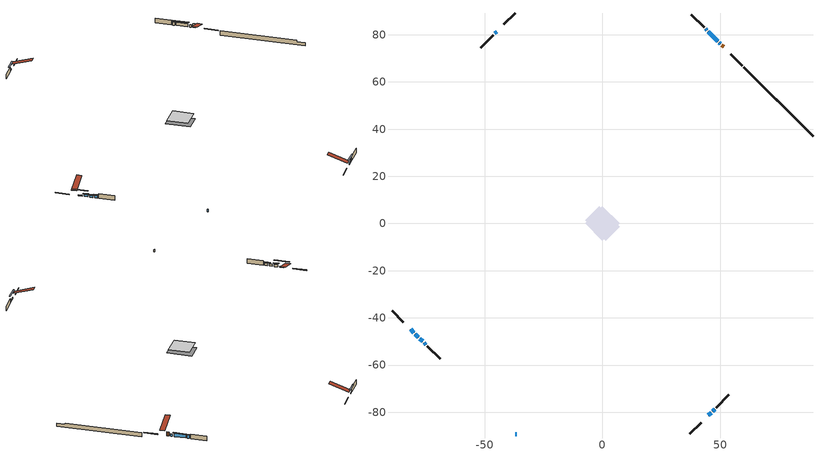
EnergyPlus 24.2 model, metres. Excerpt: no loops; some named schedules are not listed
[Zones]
conditioned space
 floor adiabatic (AdiabaticFloorConstruction): -7.22,0 0,7.22 7.22,0 0,-7.22 z0.79
 floor foundation (Slab1 construction): -7.33,1.29 -1.29,7.33 7.33,-1.29 1.29,-7.33 z-1.4
 wall outside (RimJoist1 construction): 36.96,-89.22 41.79,-84.38 / -89.22,-36.96 -84.38,-41.79 / -36.96,89.22 -41.79,84.38 / 59.26,66.92 54.42,71.75 z0.79:1.09
 wall outside (AdiabaticWallConstruction 1): 51.3,74.87 50.55,75.63 z0.79:2.82
 wall outside (AdiabaticWallConstruction): 49.89,76.29 49.48,76.69 / -36.96,-89.22 -36.45,-89.22 / -79.31,-46.86 -78.02,-48.16 / -75.63,-50.55 -74.87,-51.3 z0.79:2.01; -44.91,81.26 -45.64,80.54 / -81.26,-44.91 -79.97,-46.21 z0.79:1.3; 44.91,-81.26 45.99,-80.18 / 46.65,-79.53 47.51,-78.66 z0.79:1.71; 48.83,77.35 44.88,81.3 / 44.22,81.96 43.68,82.5 z0.79:2.44; -77.36,-48.81 -76.28,-49.89 z0.79:1.86
 wall outside (Wall1 construction): 48.17,-78.01 53.58,-72.6 / -74.22,-51.96 -68.81,-57.37 / -46.29,79.88 -51.7,74.47 / 43.02,83.15 37.61,88.56 z0.79:3.23
 wall foundation (FoundationWall1 construction): 59.92,66.26,-1.4 59.92,66.26,0.79 86.29,39.89,0.79 86.29,39.89,0.1 89.22,36.96,0.1 89.22,36.96,-1.4
 window (WindowConstruction 6): 49.89,76.29 49.49,76.69 z0.79:2.01
 window (WindowConstruction 8): -44.91,81.26 -45.63,80.54 z0.79:1.3
 window (WindowConstruction 9): 44.91,-81.26 45.99,-80.18 z0.79:1.7
 window (WindowConstruction 10): -81.26,-44.91 -79.97,-46.21 z0.79:1.3
 window (WindowConstruction 7): -36.96,-89.22 -36.45,-89.22 z0.79:2.01
 window (WindowConstruction): 48.83,77.35 44.88,81.3 z0.79:2.44
 window (WindowConstruction 1): 44.22,81.96 43.68,82.5 z0.79:2.44
 window (WindowConstruction 2): 46.65,-79.53 47.51,-78.66 z0.79:1.7
 window (WindowConstruction 3): -79.31,-46.86 -78.02,-48.16 z0.79:2.01
 window (WindowConstruction 4): -77.36,-48.81 -76.28,-49.89 z0.79:1.86
 window (WindowConstruction 5): -75.63,-50.55 -74.87,-51.3 z0.79:2.01
 door (Door): 51.3,74.87 50.55,75.63 z0.79:2.82
 ceiling adiabatic (AdiabaticFloorConstruction): 0,-7.22 7.22,0 0,7.22 -7.22,0 z0.79
 roof outside (Roof1 construction): 44.26,-81.92,3.23 37.39,-75.05,6.46 35.59,-76.86,6.46 42.45,-83.73,3.23; -81.92,-44.26,3.23 -75.05,-37.39,6.46 -76.86,-35.59,6.46 -83.73,-42.45,3.23; -44.26,81.92,3.23 -37.39,75.05,6.46 -35.59,76.86,6.46 -42.45,83.73,3.23; 51.96,74.22,3.23 45.1,67.35,6.46 46.9,65.54,6.46 53.77,72.41,3.23
shading: -47.44,78.73 -43.1,83.07 -43.45,83.42 -47.79,79.08 z3.86; 47.8,-78.37 43.1,-83.07 43.45,-83.42 48.15,-78.72 z4.26; -77.94,-48.24 -83.29,-42.88 -83.64,-43.23 -78.28,-48.58 z4.17; 44.53,81.65 49.18,77 49.52,77.35 44.88,81.99 z2.93; 43.33,82.84 44.57,81.61 44.91,81.96 43.68,83.19 z2.93; 47.64,-78.54 46.52,-79.65 46.87,-80 47.99,-78.88 z1.88; -77.67,-48.5 -79.66,-46.52 -80.01,-46.86 -78.02,-48.85 z2.5; -75.94,-50.24 -77.71,-48.47 -78.06,-48.81 -76.28,-50.59 z2.35; -74.53,-51.65 -75.97,-50.2 -76.32,-50.55 -74.87,-52 z2.5
[Building]
Building 1: Terrain=Suburbs
[Site:Location]
Montreal Intl AP_QC: Latitude {deg}=45.47; Longitude {deg}=-73.74; Time Zone {hr}=-5; Elevation {m}=36; Keep Site Location Information=Yes
[Site:GroundTemperature:Shallow]
2.07863, -0.316383, -0.508184, 0.628371, 5.19101, 9.73239, 13.6695, 16.1636, 16.3755, 14.347, 10.5102, 6.10817
[Site:WaterMainsTemperature]
Calculation Method=Schedule; Temperature Schedule=mains temperature schedule
[Material] Roughness=Rough; Thermal Absorptance=0.9
Name | Thickness {m} | Conductivity {W/m-K} | Density {kg/m3} | Specific Heat {J/kg-K} | Solar Absorptance | Visible Absorptance
asphalt or fiberglass shingles | 0.00635 | 0.162714 | 1121.4 | 1465.45 | 0.4 | 0.4
concrete 4.0 in. | 0.1016 | 1.803125 | 2242.8 | 837.4 | 0.7 | 0.7
concrete 8.0 in. | 0.2032 | 1.803125 | 2242.8 | 837.4 | 0.7 | 0.7
door material | 0.04445 | 0.0451087 | 512.64 | 1214.23 | 0.7 | 0.7
exterior vertical ins | 0.0454343 | 0.029427 | 32.04 | 1214.23 | 0.7 | 0.7
floor covering | 0.0127 | 0.0433444 | 54.468 | 1339.84 | 0.6 | 0.6
floor rigid ins; wall rigid ins | 0.512978 | 0.029427 | 32.04 | 1214.23 | 0.7 | 0.7
floor stud and cavity | 0.1397 | 1.75129 | 37.0049 | 1207.88 | 0.7 | 0.7
furniture material conditioned space 1 | 0.1524 | 0.115458 | 640.8 | 1214.23 | 0.6 | 0.6
gypsum board | 0.0127 | 0.160291 | 801 | 837.4 | 0.6 | 0.6
gypsum board 1 | 0.0127 | 0.160291 | 801 | 837.4 | 0.7 | 0.7
osb sheathing 0.5 in. | 0.0127 | 0.115458 | 512.64 | 1214.23 | 0.7 | 0.7
osb sheathing 0.75 in. | 0.01905 | 0.115458 | 512.64 | 1214.23 | 0.7 | 0.7
osb sheathing 2.0 in. | 0.0508 | 0.115458 | 512.64 | 1214.23 | 0.7 | 0.7
rim joist rigid ins; roof rigid ins | 0.051816 | 0.029427 | 32.04 | 1214.23 | 0.7 | 0.7
rim joist stud and cavity | 0.0508 | 0.275866 | 125.044 | 1163.47 | 0.6 | 0.6
roof stud and cavity | 0.2032 | 0.168767 | 78.34581 | 1123.46 | 0.7 | 0.7
wall stud and cavity | 0.1397 | 0.0844025 | 139.0536 | 1170.24 | 0.7 | 0.7
wall stud and cavity 1 | 0.0889 | 0.380278 | 52.3479 | 1209.89 | 0.7 | 0.7
wall stud and cavity 2 | 0.0889 | 0.391764 | 83.0341 | 1211.67 | 0.7 | 0.7
wood siding | 0.0254 | 0.102417 | 544.68 | 1172.36 | 0.4 | 0.4
wood siding 1; wood siding 2; wood siding 3 | 0.0254 | 0.102417 | 544.68 | 1172.36 | 0.7 | 0.7
[WindowMaterial:SimpleGlazingSystem]
Name | U-Factor {W/m2-K} | Solar Heat Gain Coefficient
WindowMaterial | 2.88953 | 0.66
WindowMaterial 1 | 2.95597 | 0.58
WindowMaterial 10 | 5.55536 | 0.6
WindowMaterial 2 | 2.95256 | 0.58
WindowMaterial 3 | 3.90135 | 0.7
WindowMaterial 4 | 1.35931 | 0.37
WindowMaterial 5 | 4.19775 | 0.68
WindowMaterial 6 | 2.99458 | 0.6
WindowMaterial 7 | 2.986628 | 0.6
WindowMaterial 8 | 6.45134 | 0.55
WindowMaterial 9 | 5.104522 | 0.63
[Construction]
AdiabaticFloorConstruction: floor stud and cavity, floor rigid ins, osb sheathing 0.75 in., floor covering
AdiabaticWallConstruction: wood siding 2, wall rigid ins, wall stud and cavity 1, gypsum board
AdiabaticWallConstruction 1: wood siding 3, wall rigid ins, wall stud and cavity 1, gypsum board
Door: door material
FoundationWall1 construction: concrete 8.0 in., gypsum board 1
furniture construction conditioned space 1: furniture material conditioned space 1
PartitionWallConstruction: gypsum board, wall stud and cavity 2, gypsum board
RimJoist1 construction: wood siding 1, rim joist rigid ins, osb sheathing 2.0 in., rim joist stud and cavity
Roof1 construction: asphalt or fiberglass shingles, roof rigid ins, osb sheathing 0.75 in., roof stud and cavity, gypsum board
Slab1 construction: concrete 4.0 in.
Wall1 construction: wood siding, osb sheathing 0.5 in., wall stud and cavity, gypsum board
WindowConstruction: WindowMaterial
WindowConstruction 1: WindowMaterial 1
WindowConstruction 10: WindowMaterial 10
WindowConstruction 2: WindowMaterial 2
WindowConstruction 3: WindowMaterial 3
WindowConstruction 4: WindowMaterial 4
WindowConstruction 5: WindowMaterial 5
WindowConstruction 6: WindowMaterial 6
WindowConstruction 7: WindowMaterial 7
WindowConstruction 8: WindowMaterial 8
WindowConstruction 9: WindowMaterial 9
[Zone]
conditioned space: Multiplier=1; Volume {m3}=498.1; Part of Total Floor Area=Yes
[Space]
conditioned space 1: Zone=conditioned space; Volume {m3}=498.1
[SurfaceProperty:ExposedFoundationPerimeter]
Slab1: Exposed Perimeter Calculation Method=TotalExposedPerimeter; Total Exposed Perimeter {m}=41.44
[InternalMass] Zone or ZoneList=conditioned space; Space or SpaceList=conditioned space 1
Name | Construction | Surface Area {m2}
furniture mass conditioned space 1 | furniture construction conditioned space 1 | 83.2798
partition wall mass | PartitionWallConstruction | 208.199
[Lights]
interior lighting: Zone or ZoneList or Space or SpaceList=conditioned space 1; Schedule=interior lighting schedule; Design Level Calculation Method=LightingLevel; Lighting Level {W}=343.2; Return Air Fraction=0; Fraction Radiant=0.6; Fraction Visible=0.2; Fraction Replaceable=1
[People]
occupants: Zone or ZoneList or Space or SpaceList=conditioned space 1; Number of People Schedule=occupants schedule; Number of People Calculation Method=People; Number of People=3; Fraction Radiant=0.314171; Sensible Heat Fraction=0.56303; Activity Level Schedule=occupants activity schedule; Carbon Dioxide Generation Rate {m3/s-W}=0; Enable ASHRAE 55 Comfort Warnings=No; Mean Radiant Temperature Calculation Type=EnclosureAveraged
[ElectricEquipment] Zone or ZoneList or Space or SpaceList=conditioned space 1; Design Level Calculation Method=EquipmentLevel
Name | Schedule | Design Level {W} | Fraction Latent | Fraction Radiant | Fraction Lost
clothes dryer | clothes dryer schedule | 140.772 | 0.015 | 0.081 | 0.85
clothes washer | clothes washer schedule | 32.1985 | 0.03 | 0.162 | 0.7
cooking range | cooking range schedule | 215.147 | 0.08 | 0.432 | 0.2
dishwasher | dishwasher schedule | 66.8632 | 0.3 | 0.18 | 0.4
fridge | fridge schedule | 72.9452 | 0 | 0.6 | 0
mech vent bath fan 0 | mech vent bath fan 0 schedule | 50.2 | 0 | 0 | 1
mech vent bath fan 1 | mech vent bath fan 1 schedule | 50.2 | 0 | 0 | 1
mech vent bath fan 2 | mech vent bath fan 2 schedule | 50.2 | 0 | 0 | 1
mech vent house fan | mech vent house fan schedule | 0 | 0 | 0 | 1
mech vent house fan cfis | mech vent house fan cfis schedule | 0 | 0 | 0 | 0
mech vent range fan 0 | mech vent range fan 0 schedule | 57 | 0 | 0 | 1
misc plug loads | misc plug loads schedule | 494.7 | 0.045 | 0.513 | 0.1
whole house fan | Always On Discrete | 0 | 0 | 0 | 1
[OtherEquipment] Zone or ZoneList or Space or SpaceList=conditioned space 1; Design Level Calculation Method=EquipmentLevel
Name | Fuel Type | Schedule | Design Level {W} | Fraction Latent | Fraction Radiant | Fraction Lost
clothes dryer 1 | Electricity | clothes dryer schedule | 0 | 0.015 | 0.081 | 0.85
cooking range 1 | Electricity | cooking range schedule | 0 | 0.08 | 0.432 | 0.2
general water use latent | None | general water use schedule | 62.594 | 1 | 0 | 0
general water use sensible | None | general water use schedule | -61.6891 | 0 | 0.6 | 0
mech vent house fan latent load | None | Always On Discrete | 0 | 1 | 0 | 0
mech vent house fan sensible load | None | Always On Discrete | 0 | 0 | 0 | 0
water heater energy adjustment1 | Electricity | Always On Discrete | 0.01 | 0 | 0 | 1
[ZoneInfiltration:DesignFlowRate] Zone or ZoneList or Space or SpaceList=conditioned space 1; Schedule=Always On Discrete; Design Flow Rate Calculation Method=Flow/Zone; Design Flow Rate {m3/s}=0
infil flow; natural vent flow; whole house fan flow
[ZoneControl:Thermostat]
conditioned space Thermostat: Zone or ZoneList=conditioned space; Control Type Schedule=conditioned space Thermostat Schedule; Control 1=conditioned space temperature setpoint; Temperature Difference Between Cutout And Setpoint {deltaC}=0
[ZoneHVAC:Baseboard:Convective:Electric]
electric baseboard: Availability Schedule=Always On Discrete; Heating Design Capacity {W}=9761.03; Efficiency=1
[AirLoopHVAC:UnitarySystem]
unit heater unitary system: Control Type=Load; Controlling Zone or Thermostat Location=conditioned space; Dehumidification Control Type=None; Availability Schedule=Always On Discrete; Supply Fan=unit heater supply fan; Fan Placement=BlowThrough; Supply Air Fan Operating Mode Schedule=unit heater auto fan schedule; Heating Coil=unit heater htg coil; DX Heating Coil Sizing Ratio=1; Use DOAS DX Cooling Coil=No; Minimum Supply Air Temperature {C}=2; Latent Load Control=SensibleOnlyLoadControl; Cooling Supply Air Flow Rate Method=None; Heating Supply Air Flow Rate Method=SupplyAirFlowRate; Heating Supply Air Flow Rate {m3/s}=0.00141584; No Load Supply Air Flow Rate Method=SupplyAirFlowRate; No Load Supply Air Flow Rate {m3/s}=0; No Load Supply Air Flow Rate Control Set To Low Speed=Yes; Maximum Supply Air Temperature {C}=48.8889; Maximum Outdoor Dry-Bulb Temperature for Supplemental Heater Operation {C}=21; Ancillary On-Cycle Electric Power {W}=0; Ancillary Off-Cycle Electric Power {W}=0
[Fan:SystemModel]
unit heater supply fan: Availability Schedule=Always On Discrete; Design Maximum Air Flow Rate {m3/s}=0.00141584; Speed Control Method=Discrete; Electric Power Minimum Flow Rate Fraction=0.2; Design Pressure Rise {Pa}=500; Motor Efficiency=1; Motor In Air Stream Fraction=1; Design Electric Power Consumption {W}=Autosize; Design Power Sizing Method=PowerPerFlow; Electric Power Per Unit Flow Rate {W/(m3/s)}=28251.7; Electric Power Per Unit Flow Rate Per Unit Pressure {W/((m3/s)-Pa)}=1.66667; Fan Total Efficiency=0.7; Motor Loss Radiative Fraction=0; Number of Speeds=1; Speed Flow Fraction 1=1; Speed Electric Power Fraction 1=1
[Coil:Heating:Fuel]
unit heater htg coil: Availability Schedule=Always On Discrete; Fuel Type=OtherFuel1; Burner Efficiency=0.3; Nominal Capacity {W}=0.293071; On Cycle Parasitic Electric Load {W}=0; Off Cycle Parasitic Fuel Load {W}=0
[Zone equipment]
conditioned space: electric baseboard, unit heater unitary system
[Foundation:Kiva]
Foundation Kiva 1: Initial Indoor Air Temperature {C}=18; Wall Height Above Grade {m}=0.789981; Wall Depth Below Slab {m}=0.2032; Custom Block Material Name 1=exterior vertical ins; Custom Block Depth 1 {m}=2.189988; Custom Block X Position 1 {m}=0.2159; Custom Block Z Position 1 {m}=0
[Foundation:Kiva:Settings]
Soil Conductivity {W/m-K}=0.849921; Soil Density {kg/m3}=1842.3; Soil Specific Heat {J/kg-K}=418.7; Ground Solar Absorptivity=0.9; Ground Thermal Absorptivity=0.9; Ground Surface Roughness {m}=0.03; Far-Field Width {m}=40; Deep-Ground Boundary Condition=ZeroFlux; Deep-Ground Depth {m}=40; Minimum Cell Dimension {m}=0.2; Maximum Cell Growth Coefficient=3; Simulation Timestep=Timestep
[Exterior:Lights]
exterior lighting: Schedule=exterior lighting schedule; Design Level {W}=75.6
[EnergyManagementSystem:GlobalVariable]
infil_program_Qfan
infil_program_Qinf
natural_vent_program_Qnv
natural_vent_program_Qwhf
[EnergyManagementSystem:Sensor]
Name | Output:Variable or Output:Meter Index Key | Output:Variable or Output:Meter
airflow_gain | infil flow | Infiltration Sensible Heat Gain Energy
airflow_gain_1 | natural vent flow | Infiltration Sensible Heat Gain Energy
airflow_gain_2 | whole house fan flow | Infiltration Sensible Heat Gain Energy
airflow_loss | infil flow | Infiltration Sensible Heat Loss Energy
airflow_loss_1 | natural vent flow | Infiltration Sensible Heat Loss Energy
airflow_loss_2 | whole house fan flow | Infiltration Sensible Heat Loss Energy
clg_load_cond |  | Cooling:EnergyTransfer:Zone:CONDITIONED SPACE
clg_sp_s; clg_sp_s_1 | cooling setpoint | Schedule Value
clothes_dryer_exhaust_0_sch_s | clothes dryer exhaust 0 schedule | Schedule Value
conditioned_space_clg_unmet_s | conditioned space | Zone Cooling Setpoint Not Met Time
conditioned_space_htg_unmet_s | conditioned space | Zone Heating Setpoint Not Met Time
cool_season | cooling season schedule | Schedule Value
fridge_tin_s | conditioned space | Zone Mean Air Temperature
htg_load_cond |  | Heating:EnergyTransfer:Zone:CONDITIONED SPACE
htg_sp_s; htg_sp_s_1 | heating setpoint | Schedule Value
ig_ee_conv | clothes dryer | Electric Equipment Convective Heating Energy
ig_ee_conv_2 | cooking range | Electric Equipment Convective Heating Energy
ig_ee_conv_4 | fridge | Electric Equipment Convective Heating Energy
ig_ee_conv_5 | misc plug loads | Electric Equipment Convective Heating Energy
ig_ee_conv_6 | whole house fan | Electric Equipment Convective Heating Energy
ig_ee_rad | clothes dryer | Electric Equipment Radiant Heating Energy
ig_ee_rad_2 | cooking range | Electric Equipment Radiant Heating Energy
ig_ee_rad_4 | fridge | Electric Equipment Radiant Heating Energy
ig_ee_rad_5 | misc plug loads | Electric Equipment Radiant Heating Energy
ig_ee_rad_6 | whole house fan | Electric Equipment Radiant Heating Energy
ig_lgt_conv | interior lighting | Lights Convective Heating Energy
ig_lgt_rad | interior lighting | Lights Radiant Heating Energy
ig_lgt_vis | interior lighting | Lights Visible Radiation Heating Energy
ig_oe_conv | clothes dryer 1 | Other Equipment Convective Heating Energy
ig_oe_conv_1 | cooking range 1 | Other Equipment Convective Heating Energy
ig_oe_conv_2 | general water use latent | Other Equipment Convective Heating Energy
ig_oe_conv_3 | general water use sensible | Other Equipment Convective Heating Energy
ig_oe_conv_4 | water heater energy adjustment1 | Other Equipment Convective Heating Energy
ig_oe_rad | clothes dryer 1 | Other Equipment Radiant Heating Energy
ig_oe_rad_1 | cooking range 1 | Other Equipment Radiant Heating Energy
ig_oe_rad_2 | general water use latent | Other Equipment Radiant Heating Energy
ig_oe_rad_3 | general water use sensible | Other Equipment Radiant Heating Energy
ig_oe_rad_4 | water heater energy adjustment1 | Other Equipment Radiant Heating Energy
ig_ppl_conv | occupants | People Convective Heating Energy
ig_ppl_rad | occupants | People Radiant Heating Energy
im_conv | furniture mass conditioned space 1 | Surface Inside Face Convection Heat Gain Energy
im_conv_1 | partition wall mass | Surface Inside Face Convection Heat Gain Energy
im_ig | furniture mass conditioned space 1 | Surface Inside Face Internal Gains Radiation Heat Gain Energy
im_ig_1 | partition wall mass | Surface Inside Face Internal Gains Radiation Heat Gain Energy
im_lgt | furniture mass conditioned space 1 | Surface Inside Face Lights Radiation Heat Gain Energy
im_lgt_1 | partition wall mass | Surface Inside Face Lights Radiation Heat Gain Energy
im_sol | furniture mass conditioned space 1 | Surface Inside Face Solar Radiation Heat Gain Energy
im_sol_1 | partition wall mass | Surface Inside Face Solar Radiation Heat Gain Energy
im_surf | furniture mass conditioned space 1 | Surface Inside Face Net Surface Thermal Radiation Heat Gain Energy
im_surf_1 | partition wall mass | Surface Inside Face Net Surface Thermal Radiation Heat Gain Energy
mech_vent_bath_fan_0_sch_s | mech vent bath fan 0 schedule | Schedule Value
mech_vent_bath_fan_1_sch_s | mech vent bath fan 1 schedule | Schedule Value
mech_vent_bath_fan_2_sch_s | mech vent bath fan 2 schedule | Schedule Value
mech_vent_range_fan_0_sch_s | mech vent range fan 0 schedule | Schedule Value
mv_conv | mech vent bath fan 0 | Electric Equipment Convective Heating Energy
mv_conv_1 | mech vent bath fan 1 | Electric Equipment Convective Heating Energy
mv_conv_2 | mech vent bath fan 2 | Electric Equipment Convective Heating Energy
mv_conv_3 | mech vent house fan | Electric Equipment Convective Heating Energy
mv_conv_4 | mech vent house fan cfis | Electric Equipment Convective Heating Energy
mv_conv_5 | mech vent range fan 0 | Electric Equipment Convective Heating Energy
mv_conv_6 | mech vent house fan latent load | Other Equipment Convective Heating Energy
mv_conv_7 | mech vent house fan sensible load | Other Equipment Convective Heating Energy
mv_rad | mech vent bath fan 0 | Electric Equipment Radiant Heating Energy
mv_rad_1 | mech vent bath fan 1 | Electric Equipment Radiant Heating Energy
mv_rad_2 | mech vent bath fan 2 | Electric Equipment Radiant Heating Energy
mv_rad_3 | mech vent house fan | Electric Equipment Radiant Heating Energy
mv_rad_4 | mech vent house fan cfis | Electric Equipment Radiant Heating Energy
mv_rad_5 | mech vent range fan 0 | Electric Equipment Radiant Heating Energy
mv_rad_6 | mech vent house fan latent load | Other Equipment Radiant Heating Energy
mv_rad_7 | mech vent house fan sensible load | Other Equipment Radiant Heating Energy
natural_vent_s | natural vent schedule | Schedule Value
out_pb_s |  | Site Outdoor Air Barometric Pressure
out_wt_s |  | Site Outdoor Air Humidity Ratio
site_vw_s |  | Site Wind Speed
ss_back_out | Window1 | Surface Window Shortwave from Zone Back Out Window Heat Transfer Rate
ss_back_out_1 | Window10 | Surface Window Shortwave from Zone Back Out Window Heat Transfer Rate
ss_back_out_10 | Window9 | Surface Window Shortwave from Zone Back Out Window Heat Transfer Rate
ss_back_out_2 | Window12 | Surface Window Shortwave from Zone Back Out Window Heat Transfer Rate
ss_back_out_3 | Window14 | Surface Window Shortwave from Zone Back Out Window Heat Transfer Rate
ss_back_out_4 | Window2 | Surface Window Shortwave from Zone Back Out Window Heat Transfer Rate
ss_back_out_5 | Window3 | Surface Window Shortwave from Zone Back Out Window Heat Transfer Rate
ss_back_out_6 | Window5 | Surface Window Shortwave from Zone Back Out Window Heat Transfer Rate
ss_back_out_7 | Window6 | Surface Window Shortwave from Zone Back Out Window Heat Transfer Rate
ss_back_out_8 | Window7 | Surface Window Shortwave from Zone Back Out Window Heat Transfer Rate
ss_back_out_9 | Window8 | Surface Window Shortwave from Zone Back Out Window Heat Transfer Rate
ss_conv | Door1 | Surface Inside Face Convection Heat Gain Energy
ss_conv_1 | Window1 | Surface Inside Face Convection Heat Gain Energy
ss_conv_10 | Window8 | Surface Inside Face Convection Heat Gain Energy
ss_conv_11 | Window9 | Surface Inside Face Convection Heat Gain Energy
ss_conv_2 | Window10 | Surface Inside Face Convection Heat Gain Energy
ss_conv_3 | Window12 | Surface Inside Face Convection Heat Gain Energy
ss_conv_4 | Window14 | Surface Inside Face Convection Heat Gain Energy
ss_conv_5 | Window2 | Surface Inside Face Convection Heat Gain Energy
ss_conv_6 | Window3 | Surface Inside Face Convection Heat Gain Energy
ss_conv_7 | Window5 | Surface Inside Face Convection Heat Gain Energy
ss_conv_8 | Window6 | Surface Inside Face Convection Heat Gain Energy
ss_conv_9 | Window7 | Surface Inside Face Convection Heat Gain Energy
ss_ig | Door1 | Surface Inside Face Internal Gains Radiation Heat Gain Energy
ss_ig_1 | Window1 | Surface Inside Face Internal Gains Radiation Heat Gain Energy
ss_ig_10 | Window8 | Surface Inside Face Internal Gains Radiation Heat Gain Energy
ss_ig_11 | Window9 | Surface Inside Face Internal Gains Radiation Heat Gain Energy
ss_ig_2 | Window10 | Surface Inside Face Internal Gains Radiation Heat Gain Energy
ss_ig_3 | Window12 | Surface Inside Face Internal Gains Radiation Heat Gain Energy
ss_ig_4 | Window14 | Surface Inside Face Internal Gains Radiation Heat Gain Energy
ss_ig_5 | Window2 | Surface Inside Face Internal Gains Radiation Heat Gain Energy
ss_ig_6 | Window3 | Surface Inside Face Internal Gains Radiation Heat Gain Energy
ss_ig_7 | Window5 | Surface Inside Face Internal Gains Radiation Heat Gain Energy
ss_ig_8 | Window6 | Surface Inside Face Internal Gains Radiation Heat Gain Energy
ss_ig_9 | Window7 | Surface Inside Face Internal Gains Radiation Heat Gain Energy
ss_lgt | Door1 | Surface Inside Face Lights Radiation Heat Gain Energy
ss_sol | Door1 | Surface Inside Face Solar Radiation Heat Gain Energy
ss_surf | Door1 | Surface Inside Face Net Surface Thermal Radiation Heat Gain Energy
ss_surf_1 | Window1 | Surface Inside Face Net Surface Thermal Radiation Heat Gain Energy
ss_surf_10 | Window8 | Surface Inside Face Net Surface Thermal Radiation Heat Gain Energy
ss_surf_11 | Window9 | Surface Inside Face Net Surface Thermal Radiation Heat Gain Energy
ss_surf_2 | Window10 | Surface Inside Face Net Surface Thermal Radiation Heat Gain Energy
ss_surf_3 | Window12 | Surface Inside Face Net Surface Thermal Radiation Heat Gain Energy
ss_surf_4 | Window14 | Surface Inside Face Net Surface Thermal Radiation Heat Gain Energy
ss_surf_5 | Window2 | Surface Inside Face Net Surface Thermal Radiation Heat Gain Energy
ss_surf_6 | Window3 | Surface Inside Face Net Surface Thermal Radiation Heat Gain Energy
ss_surf_7 | Window5 | Surface Inside Face Net Surface Thermal Radiation Heat Gain Energy
ss_surf_8 | Window6 | Surface Inside Face Net Surface Thermal Radiation Heat Gain Energy
ss_surf_9 | Window7 | Surface Inside Face Net Surface Thermal Radiation Heat Gain Energy
ss_trans_in | Window1 | Surface Window Transmitted Solar Radiation Rate
ss_trans_in_1 | Window10 | Surface Window Transmitted Solar Radiation Rate
ss_trans_in_10 | Window9 | Surface Window Transmitted Solar Radiation Rate
ss_trans_in_2 | Window12 | Surface Window Transmitted Solar Radiation Rate
ss_trans_in_3 | Window14 | Surface Window Transmitted Solar Radiation Rate
ss_trans_in_4 | Window2 | Surface Window Transmitted Solar Radiation Rate
ss_trans_in_5 | Window3 | Surface Window Transmitted Solar Radiation Rate
ss_trans_in_6 | Window5 | Surface Window Transmitted Solar Radiation Rate
ss_trans_in_7 | Window6 | Surface Window Transmitted Solar Radiation Rate
ss_trans_in_8 | Window7 | Surface Window Transmitted Solar Radiation Rate
ss_trans_in_9 | Window8 | Surface Window Transmitted Solar Radiation Rate
ss_trans_out | Window1 | Surface Inside Face Initial Transmitted Diffuse Transmitted Out Window Solar Radiation Rate
ss_trans_out_1 | Window10 | Surface Inside Face Initial Transmitted Diffuse Transmitted Out Window Solar Radiation Rate
ss_trans_out_10 | Window9 | Surface Inside Face Initial Transmitted Diffuse Transmitted Out Window Solar Radiation Rate
ss_trans_out_2 | Window12 | Surface Inside Face Initial Transmitted Diffuse Transmitted Out Window Solar Radiation Rate
ss_trans_out_3 | Window14 | Surface Inside Face Initial Transmitted Diffuse Transmitted Out Window Solar Radiation Rate
ss_trans_out_4 | Window2 | Surface Inside Face Initial Transmitted Diffuse Transmitted Out Window Solar Radiation Rate
ss_trans_out_5 | Window3 | Surface Inside Face Initial Transmitted Diffuse Transmitted Out Window Solar Radiation Rate
ss_trans_out_6 | Window5 | Surface Inside Face Initial Transmitted Diffuse Transmitted Out Window Solar Radiation Rate
ss_trans_out_7 | Window6 | Surface Inside Face Initial Transmitted Diffuse Transmitted Out Window Solar Radiation Rate
ss_trans_out_8 | Window7 | Surface Inside Face Initial Transmitted Diffuse Transmitted Out Window Solar Radiation Rate
ss_trans_out_9 | Window8 | Surface Inside Face Initial Transmitted Diffuse Transmitted Out Window Solar Radiation Rate
s_conv | FoundationWall1 | Surface Inside Face Convection Heat Gain Energy
s_conv_1 | inferred conditioned ceiling | Surface Inside Face Convection Heat Gain Energy
